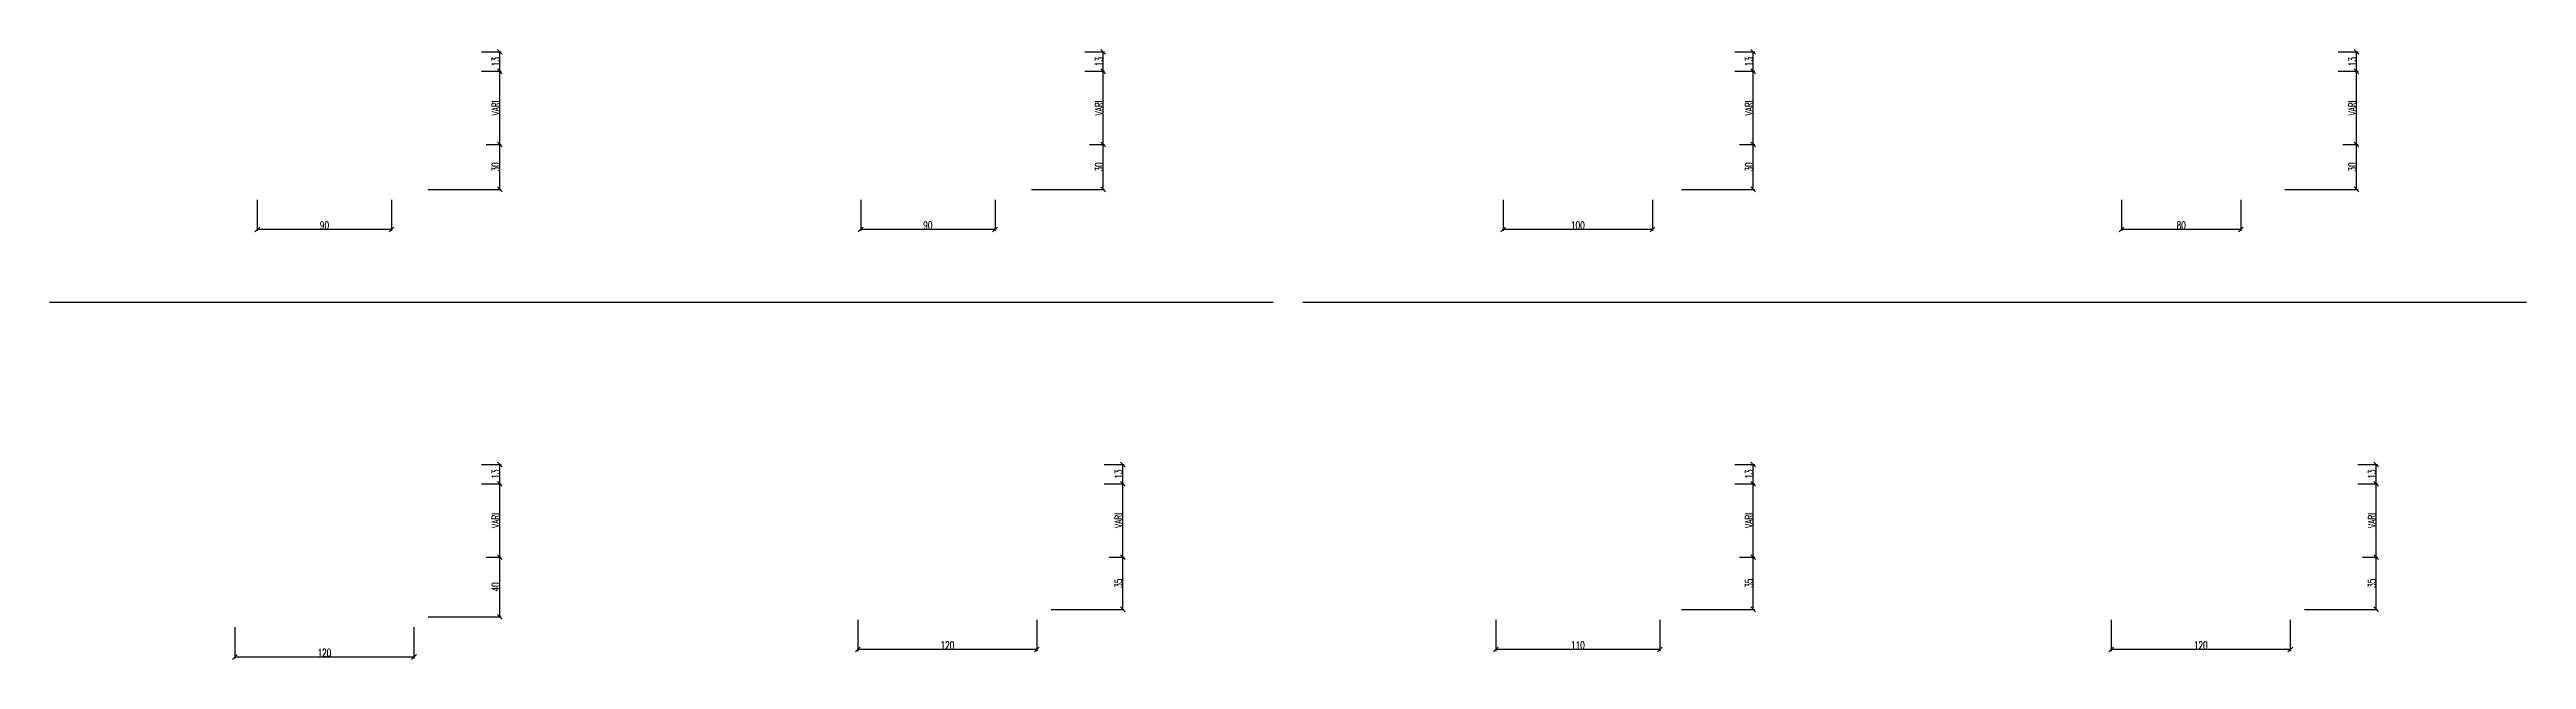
# Model space of a CAD drawing. Extents: x 307 to 786, y -197 to -94.
# Drawn here: x 577.14 to 618.64, y -107.04 to -96.82 of the extents above; entities that cross this region are included whole.
import ezdxf

# ---------------------------------------------------------------- set-up
doc = ezdxf.new("R2010")
doc.units = 0
doc.header["$LTSCALE"] = 0.5
doc.header["$MEASUREMENT"] = 0
doc.layers.get('DEFPOINTS').update_dxf_attribs({"linetype": 'CONTINUOUS'})
doc.layers.add('COTATION', color=7, linetype='CONTINUOUS')
doc.styles.add('ROMANS8', font='romans.shx', dxfattribs={"width": 0.7})
doc.dimstyles.new('I84 1-20 cm', dxfattribs={"dimscale": 0.4, "dimtxt": 0.32, "dimasz": 0.2, "dimexe": 0.06, "dimexo": 0.06, "dimgap": 0.02, "dimtad": 1, "dimdec": 1, "dimlfac": 40, "dimzin": 9, "dimdsep": 46, "dimtxsty": 'ROMANS8', "dimblk": 'OBLIQUE', "dimcen": 0.09, "dimclrd": 256, "dimclre": 256, "dimclrt": 1, "dimadec": 0, "dimazin": 0, "dimtfac": 1, "dimtdec": 1, "dimtofl": 0, "dimtmove": 2, "dimatfit": 3, "dimfxl": 3, "dimfxlon": 1, "dimtolj": 1, "dimtzin": 0, "dimarcsym": 0})

# ---------------------------------------------------------------- blocks, each defined once
blk = doc.blocks.new('_Oblique')
at = {"layer": 'COTATION', "color": 0, "lineweight": -2}
blk.add_line((-0.5, -0.5), (0.5, 0.5), dxfattribs=at)
blk = doc.blocks.new('*D536')
at = {"layer": 'COTATION', "lineweight": -2, "transparency": 16777216}
for p, q in [((584.456, -98.414), (584.711, -98.414)), ((584.687, -99.164), (584.687, -98.414)), ((583.487, -99.164), (584.711, -99.164))]:
    blk.add_line(p, q, dxfattribs=at)
at = {"layer": 'DEFPOINTS', "color": 0, "transparency": 16777216}
for p in [(584.432, -98.414), (584.687, -98.414), (582.247, -99.164)]:
    blk.add_point(p, dxfattribs=at)
at = {"layer": 'COTATION', "lineweight": -2, "transparency": 16777216, "xscale": 0.08000000000000002, "yscale": 0.08000000000000002, "zscale": 0.08000000000000002}
for p, rotation in [((584.687, -98.414), 90), ((584.687, -99.164), 270)]:
    blk.add_blockref('_Oblique', p, dxfattribs=dict(at, rotation=rotation))
at = {"layer": 'COTATION', "color": 1, "transparency": 16777216, "insert": (584.615, -98.789), "char_height": 0.128, "attachment_point": 5, "rotation": 90, "style": 'ROMANS8'}
blk.add_mtext('\\A1;30', dxfattribs=at)
blk = doc.blocks.new('*D537')
at = {"layer": 'COTATION', "lineweight": -2, "transparency": 16777216}
for p, q in [((580.623, -99.338), (580.623, -99.861)), ((582.873, -99.338), (582.873, -99.861)), ((582.873, -99.837), (580.623, -99.837))]:
    blk.add_line(p, q, dxfattribs=at)
at = {"layer": 'DEFPOINTS', "color": 0, "transparency": 16777216}
for p in [(580.623, -99.314), (582.873, -99.314), (580.623, -99.837)]:
    blk.add_point(p, dxfattribs=at)
at = {"layer": 'COTATION', "lineweight": -2, "transparency": 16777216, "xscale": 0.08000000000000002, "yscale": 0.08000000000000002, "zscale": 0.08000000000000002, "rotation": 180}
blk.add_blockref('_Oblique', (580.623, -99.837), dxfattribs=at)
at = {"layer": 'COTATION', "lineweight": -2, "transparency": 16777216, "xscale": 0.08000000000000002, "yscale": 0.08000000000000002, "zscale": 0.08000000000000002}
blk.add_blockref('_Oblique', (582.873, -99.837), dxfattribs=at)
at = {"layer": 'COTATION', "color": 1, "transparency": 16777216, "insert": (581.748, -99.765), "char_height": 0.128, "attachment_point": 5, "style": 'ROMANS8'}
blk.add_mtext('\\A1;90', dxfattribs=at)
blk = doc.blocks.new('*D538')
at = {"layer": 'COTATION', "lineweight": -2, "transparency": 16777216}
for p, q in [((584.378, -97.187), (584.711, -97.187)), ((584.687, -98.414), (584.687, -97.187)), ((584.456, -98.414), (584.711, -98.414))]:
    blk.add_line(p, q, dxfattribs=at)
at = {"layer": 'DEFPOINTS', "color": 0, "transparency": 16777216}
for p in [(584.354, -97.187), (584.687, -97.187), (584.432, -98.414)]:
    blk.add_point(p, dxfattribs=at)
at = {"layer": 'COTATION', "lineweight": -2, "transparency": 16777216, "xscale": 0.08000000000000002, "yscale": 0.08000000000000002, "zscale": 0.08000000000000002}
for p, rotation in [((584.687, -97.187), 90), ((584.687, -98.414), 270)]:
    blk.add_blockref('_Oblique', p, dxfattribs=dict(at, rotation=rotation))
at = {"layer": 'COTATION', "color": 1, "transparency": 16777216, "insert": (584.615, -97.801), "char_height": 0.128, "attachment_point": 5, "rotation": 90, "style": 'ROMANS8'}
blk.add_mtext('\\A1;VARI', dxfattribs=at)
blk = doc.blocks.new('*D539')
at = {"layer": 'COTATION', "lineweight": -2, "transparency": 16777216}
for p, q in [((584.378, -96.862), (584.711, -96.862)), ((584.687, -97.187), (584.687, -96.862)), ((584.378, -97.187), (584.711, -97.187))]:
    blk.add_line(p, q, dxfattribs=at)
at = {"layer": 'DEFPOINTS', "color": 0, "transparency": 16777216}
for p in [(584.354, -96.862), (584.687, -96.862), (584.354, -97.187)]:
    blk.add_point(p, dxfattribs=at)
at = {"layer": 'COTATION', "lineweight": -2, "transparency": 16777216, "xscale": 0.08000000000000002, "yscale": 0.08000000000000002, "zscale": 0.08000000000000002}
for p, rotation in [((584.687, -96.862), 90), ((584.687, -97.187), 270)]:
    blk.add_blockref('_Oblique', p, dxfattribs=dict(at, rotation=rotation))
at = {"layer": 'COTATION', "color": 1, "transparency": 16777216, "insert": (584.615, -97.025), "char_height": 0.128, "attachment_point": 5, "rotation": 90, "style": 'ROMANS8'}
blk.add_mtext('\\A1;13', dxfattribs=at)
blk = doc.blocks.new('*D540')
at = {"layer": 'COTATION', "lineweight": -2, "transparency": 16777216}
for p, q in [((594.565, -98.414), (594.82, -98.414)), ((594.796, -99.164), (594.796, -98.414)), ((593.596, -99.164), (594.82, -99.164))]:
    blk.add_line(p, q, dxfattribs=at)
at = {"layer": 'DEFPOINTS', "color": 0, "transparency": 16777216}
for p in [(594.541, -98.414), (594.796, -98.414), (592.357, -99.164)]:
    blk.add_point(p, dxfattribs=at)
at = {"layer": 'COTATION', "lineweight": -2, "transparency": 16777216, "xscale": 0.08000000000000002, "yscale": 0.08000000000000002, "zscale": 0.08000000000000002}
for p, rotation in [((594.796, -98.414), 90), ((594.796, -99.164), 270)]:
    blk.add_blockref('_Oblique', p, dxfattribs=dict(at, rotation=rotation))
at = {"layer": 'COTATION', "color": 1, "transparency": 16777216, "insert": (594.724, -98.789), "char_height": 0.128, "attachment_point": 5, "rotation": 90, "style": 'ROMANS8'}
blk.add_mtext('\\A1;30', dxfattribs=at)
blk = doc.blocks.new('*D541')
at = {"layer": 'COTATION', "lineweight": -2, "transparency": 16777216}
for p, q in [((590.733, -99.338), (590.733, -99.861)), ((592.983, -99.338), (592.983, -99.861)), ((592.983, -99.837), (590.733, -99.837))]:
    blk.add_line(p, q, dxfattribs=at)
at = {"layer": 'DEFPOINTS', "color": 0, "transparency": 16777216}
for p in [(590.733, -99.314), (592.983, -99.314), (590.733, -99.837)]:
    blk.add_point(p, dxfattribs=at)
at = {"layer": 'COTATION', "lineweight": -2, "transparency": 16777216, "xscale": 0.08000000000000002, "yscale": 0.08000000000000002, "zscale": 0.08000000000000002, "rotation": 180}
blk.add_blockref('_Oblique', (590.733, -99.837), dxfattribs=at)
at = {"layer": 'COTATION', "lineweight": -2, "transparency": 16777216, "xscale": 0.08000000000000002, "yscale": 0.08000000000000002, "zscale": 0.08000000000000002}
blk.add_blockref('_Oblique', (592.983, -99.837), dxfattribs=at)
at = {"layer": 'COTATION', "color": 1, "transparency": 16777216, "insert": (591.858, -99.765), "char_height": 0.128, "attachment_point": 5, "style": 'ROMANS8'}
blk.add_mtext('\\A1;90', dxfattribs=at)
blk = doc.blocks.new('*D542')
at = {"layer": 'COTATION', "lineweight": -2, "transparency": 16777216}
for p, q in [((594.487, -97.187), (594.82, -97.187)), ((594.796, -98.414), (594.796, -97.187)), ((594.565, -98.414), (594.82, -98.414))]:
    blk.add_line(p, q, dxfattribs=at)
at = {"layer": 'DEFPOINTS', "color": 0, "transparency": 16777216}
for p in [(594.463, -97.187), (594.796, -97.187), (594.541, -98.414)]:
    blk.add_point(p, dxfattribs=at)
at = {"layer": 'COTATION', "lineweight": -2, "transparency": 16777216, "xscale": 0.08000000000000002, "yscale": 0.08000000000000002, "zscale": 0.08000000000000002}
for p, rotation in [((594.796, -97.187), 90), ((594.796, -98.414), 270)]:
    blk.add_blockref('_Oblique', p, dxfattribs=dict(at, rotation=rotation))
at = {"layer": 'COTATION', "color": 1, "transparency": 16777216, "insert": (594.724, -97.801), "char_height": 0.128, "attachment_point": 5, "rotation": 90, "style": 'ROMANS8'}
blk.add_mtext('\\A1;VARI', dxfattribs=at)
blk = doc.blocks.new('*D543')
at = {"layer": 'COTATION', "lineweight": -2, "transparency": 16777216}
for p, q in [((594.487, -96.862), (594.82, -96.862)), ((594.796, -97.187), (594.796, -96.862)), ((594.487, -97.187), (594.82, -97.187))]:
    blk.add_line(p, q, dxfattribs=at)
at = {"layer": 'DEFPOINTS', "color": 0, "transparency": 16777216}
for p in [(594.463, -96.862), (594.796, -96.862), (594.463, -97.187)]:
    blk.add_point(p, dxfattribs=at)
at = {"layer": 'COTATION', "lineweight": -2, "transparency": 16777216, "xscale": 0.08000000000000002, "yscale": 0.08000000000000002, "zscale": 0.08000000000000002}
for p, rotation in [((594.796, -96.862), 90), ((594.796, -97.187), 270)]:
    blk.add_blockref('_Oblique', p, dxfattribs=dict(at, rotation=rotation))
at = {"layer": 'COTATION', "color": 1, "transparency": 16777216, "insert": (594.724, -97.025), "char_height": 0.128, "attachment_point": 5, "rotation": 90, "style": 'ROMANS8'}
blk.add_mtext('\\A1;13', dxfattribs=at)
blk = doc.blocks.new('*D544')
at = {"layer": 'COTATION', "lineweight": -2, "transparency": 16777216}
for p, q in [((584.456, -105.323), (584.711, -105.323)), ((584.687, -106.323), (584.687, -105.323)), ((583.487, -106.323), (584.711, -106.323))]:
    blk.add_line(p, q, dxfattribs=at)
at = {"layer": 'DEFPOINTS', "color": 0, "transparency": 16777216}
for p in [(584.432, -105.323), (584.687, -105.323), (582.247, -106.323)]:
    blk.add_point(p, dxfattribs=at)
at = {"layer": 'COTATION', "lineweight": -2, "transparency": 16777216, "xscale": 0.08000000000000002, "yscale": 0.08000000000000002, "zscale": 0.08000000000000002}
for p, rotation in [((584.687, -105.323), 90), ((584.687, -106.323), 270)]:
    blk.add_blockref('_Oblique', p, dxfattribs=dict(at, rotation=rotation))
at = {"layer": 'COTATION', "color": 1, "transparency": 16777216, "insert": (584.615, -105.823), "char_height": 0.128, "attachment_point": 5, "rotation": 90, "style": 'ROMANS8'}
blk.add_mtext('\\A1;40', dxfattribs=at)
blk = doc.blocks.new('*D545')
at = {"layer": 'COTATION', "lineweight": -2, "transparency": 16777216}
for p, q in [((580.248, -106.497), (580.248, -107.02)), ((583.248, -106.497), (583.248, -107.02)), ((583.248, -106.996), (580.248, -106.996))]:
    blk.add_line(p, q, dxfattribs=at)
at = {"layer": 'DEFPOINTS', "color": 0, "transparency": 16777216}
for p in [(580.248, -106.473), (583.248, -106.473), (580.248, -106.996)]:
    blk.add_point(p, dxfattribs=at)
at = {"layer": 'COTATION', "lineweight": -2, "transparency": 16777216, "xscale": 0.08000000000000002, "yscale": 0.08000000000000002, "zscale": 0.08000000000000002, "rotation": 180}
blk.add_blockref('_Oblique', (580.248, -106.996), dxfattribs=at)
at = {"layer": 'COTATION', "lineweight": -2, "transparency": 16777216, "xscale": 0.08000000000000002, "yscale": 0.08000000000000002, "zscale": 0.08000000000000002}
blk.add_blockref('_Oblique', (583.248, -106.996), dxfattribs=at)
at = {"layer": 'COTATION', "color": 1, "transparency": 16777216, "insert": (581.748, -106.924), "char_height": 0.128, "attachment_point": 5, "style": 'ROMANS8'}
blk.add_mtext('\\A1;120', dxfattribs=at)
blk = doc.blocks.new('*D546')
at = {"layer": 'COTATION', "lineweight": -2, "transparency": 16777216}
for p, q in [((584.378, -104.097), (584.711, -104.097)), ((584.687, -105.323), (584.687, -104.097)), ((584.456, -105.323), (584.711, -105.323))]:
    blk.add_line(p, q, dxfattribs=at)
at = {"layer": 'DEFPOINTS', "color": 0, "transparency": 16777216}
for p in [(584.354, -104.097), (584.687, -104.097), (584.432, -105.323)]:
    blk.add_point(p, dxfattribs=at)
at = {"layer": 'COTATION', "lineweight": -2, "transparency": 16777216, "xscale": 0.08000000000000002, "yscale": 0.08000000000000002, "zscale": 0.08000000000000002}
for p, rotation in [((584.687, -104.097), 90), ((584.687, -105.323), 270)]:
    blk.add_blockref('_Oblique', p, dxfattribs=dict(at, rotation=rotation))
at = {"layer": 'COTATION', "color": 1, "transparency": 16777216, "insert": (584.615, -104.71), "char_height": 0.128, "attachment_point": 5, "rotation": 90, "style": 'ROMANS8'}
blk.add_mtext('\\A1;VARI', dxfattribs=at)
blk = doc.blocks.new('*D547')
at = {"layer": 'COTATION', "lineweight": -2, "transparency": 16777216}
for p, q in [((584.378, -103.772), (584.711, -103.772)), ((584.378, -104.097), (584.711, -104.097)), ((584.687, -104.097), (584.687, -103.772))]:
    blk.add_line(p, q, dxfattribs=at)
at = {"layer": 'DEFPOINTS', "color": 0, "transparency": 16777216}
for p in [(584.354, -103.772), (584.354, -104.097), (584.687, -103.772)]:
    blk.add_point(p, dxfattribs=at)
at = {"layer": 'COTATION', "lineweight": -2, "transparency": 16777216, "xscale": 0.08000000000000002, "yscale": 0.08000000000000002, "zscale": 0.08000000000000002}
for p, rotation in [((584.687, -103.772), 90), ((584.687, -104.097), 270)]:
    blk.add_blockref('_Oblique', p, dxfattribs=dict(at, rotation=rotation))
at = {"layer": 'COTATION', "color": 1, "transparency": 16777216, "insert": (584.615, -103.934), "char_height": 0.128, "attachment_point": 5, "rotation": 90, "style": 'ROMANS8'}
blk.add_mtext('\\A1;13', dxfattribs=at)
blk = doc.blocks.new('*D548')
at = {"layer": 'COTATION', "lineweight": -2, "transparency": 16777216}
for p, q in [((594.893, -105.323), (595.148, -105.323)), ((595.124, -106.198), (595.124, -105.323)), ((593.924, -106.198), (595.148, -106.198))]:
    blk.add_line(p, q, dxfattribs=at)
at = {"layer": 'DEFPOINTS', "color": 0, "transparency": 16777216}
for p in [(594.869, -105.323), (595.124, -105.323), (592.684, -106.198)]:
    blk.add_point(p, dxfattribs=at)
at = {"layer": 'COTATION', "lineweight": -2, "transparency": 16777216, "xscale": 0.08000000000000002, "yscale": 0.08000000000000002, "zscale": 0.08000000000000002}
for p, rotation in [((595.124, -105.323), 90), ((595.124, -106.198), 270)]:
    blk.add_blockref('_Oblique', p, dxfattribs=dict(at, rotation=rotation))
at = {"layer": 'COTATION', "color": 1, "transparency": 16777216, "insert": (595.052, -105.761), "char_height": 0.128, "attachment_point": 5, "rotation": 90, "style": 'ROMANS8'}
blk.add_mtext('\\A1;35', dxfattribs=at)
blk = doc.blocks.new('*D549')
at = {"layer": 'COTATION', "lineweight": -2, "transparency": 16777216}
for p, q in [((590.685, -106.372), (590.685, -106.895)), ((593.685, -106.372), (593.685, -106.895)), ((593.685, -106.871), (590.685, -106.871))]:
    blk.add_line(p, q, dxfattribs=at)
at = {"layer": 'DEFPOINTS', "color": 0, "transparency": 16777216}
for p in [(590.685, -106.348), (593.685, -106.348), (590.685, -106.871)]:
    blk.add_point(p, dxfattribs=at)
at = {"layer": 'COTATION', "lineweight": -2, "transparency": 16777216, "xscale": 0.08000000000000002, "yscale": 0.08000000000000002, "zscale": 0.08000000000000002, "rotation": 180}
blk.add_blockref('_Oblique', (590.685, -106.871), dxfattribs=at)
at = {"layer": 'COTATION', "lineweight": -2, "transparency": 16777216, "xscale": 0.08000000000000002, "yscale": 0.08000000000000002, "zscale": 0.08000000000000002}
blk.add_blockref('_Oblique', (593.685, -106.871), dxfattribs=at)
at = {"layer": 'COTATION', "color": 1, "transparency": 16777216, "insert": (592.185, -106.799), "char_height": 0.128, "attachment_point": 5, "style": 'ROMANS8'}
blk.add_mtext('\\A1;120', dxfattribs=at)
blk = doc.blocks.new('*D550')
at = {"layer": 'COTATION', "lineweight": -2, "transparency": 16777216}
for p, q in [((594.814, -104.097), (595.148, -104.097)), ((595.124, -105.323), (595.124, -104.097)), ((594.893, -105.323), (595.148, -105.323))]:
    blk.add_line(p, q, dxfattribs=at)
at = {"layer": 'DEFPOINTS', "color": 0, "transparency": 16777216}
for p in [(594.79, -104.097), (595.124, -104.097), (594.869, -105.323)]:
    blk.add_point(p, dxfattribs=at)
at = {"layer": 'COTATION', "lineweight": -2, "transparency": 16777216, "xscale": 0.08000000000000002, "yscale": 0.08000000000000002, "zscale": 0.08000000000000002}
for p, rotation in [((595.124, -104.097), 90), ((595.124, -105.323), 270)]:
    blk.add_blockref('_Oblique', p, dxfattribs=dict(at, rotation=rotation))
at = {"layer": 'COTATION', "color": 1, "transparency": 16777216, "insert": (595.052, -104.71), "char_height": 0.128, "attachment_point": 5, "rotation": 90, "style": 'ROMANS8'}
blk.add_mtext('\\A1;VARI', dxfattribs=at)
blk = doc.blocks.new('*D551')
at = {"layer": 'COTATION', "lineweight": -2, "transparency": 16777216}
for p, q in [((594.814, -103.772), (595.148, -103.772)), ((594.814, -104.097), (595.148, -104.097)), ((595.124, -104.097), (595.124, -103.772))]:
    blk.add_line(p, q, dxfattribs=at)
at = {"layer": 'DEFPOINTS', "color": 0, "transparency": 16777216}
for p in [(594.79, -103.772), (594.79, -104.097), (595.124, -103.772)]:
    blk.add_point(p, dxfattribs=at)
at = {"layer": 'COTATION', "lineweight": -2, "transparency": 16777216, "xscale": 0.08000000000000002, "yscale": 0.08000000000000002, "zscale": 0.08000000000000002}
for p, rotation in [((595.124, -103.772), 90), ((595.124, -104.097), 270)]:
    blk.add_blockref('_Oblique', p, dxfattribs=dict(at, rotation=rotation))
at = {"layer": 'COTATION', "color": 1, "transparency": 16777216, "insert": (595.052, -103.934), "char_height": 0.128, "attachment_point": 5, "rotation": 90, "style": 'ROMANS8'}
blk.add_mtext('\\A1;13', dxfattribs=at)
blk = doc.blocks.new('*D564')
at = {"layer": 'COTATION', "lineweight": -2, "transparency": 16777216}
for p, q in [((605.456, -98.414), (605.711, -98.414)), ((605.687, -99.164), (605.687, -98.414)), ((604.487, -99.164), (605.711, -99.164))]:
    blk.add_line(p, q, dxfattribs=at)
at = {"layer": 'DEFPOINTS', "color": 0, "transparency": 16777216}
for p in [(605.432, -98.414), (605.687, -98.414), (603.247, -99.164)]:
    blk.add_point(p, dxfattribs=at)
at = {"layer": 'COTATION', "lineweight": -2, "transparency": 16777216, "xscale": 0.08000000000000002, "yscale": 0.08000000000000002, "zscale": 0.08000000000000002}
for p, rotation in [((605.687, -98.414), 90), ((605.687, -99.164), 270)]:
    blk.add_blockref('_Oblique', p, dxfattribs=dict(at, rotation=rotation))
at = {"layer": 'COTATION', "color": 1, "transparency": 16777216, "insert": (605.615, -98.789), "char_height": 0.128, "attachment_point": 5, "rotation": 90, "style": 'ROMANS8'}
blk.add_mtext('\\A1;30', dxfattribs=at)
blk = doc.blocks.new('*D565')
at = {"layer": 'COTATION', "lineweight": -2, "transparency": 16777216}
for p, q in [((601.498, -99.338), (601.498, -99.861)), ((603.998, -99.338), (603.998, -99.861)), ((603.998, -99.837), (601.498, -99.837))]:
    blk.add_line(p, q, dxfattribs=at)
at = {"layer": 'DEFPOINTS', "color": 0, "transparency": 16777216}
for p in [(601.498, -99.314), (603.998, -99.314), (601.498, -99.837)]:
    blk.add_point(p, dxfattribs=at)
at = {"layer": 'COTATION', "lineweight": -2, "transparency": 16777216, "xscale": 0.08000000000000002, "yscale": 0.08000000000000002, "zscale": 0.08000000000000002, "rotation": 180}
blk.add_blockref('_Oblique', (601.498, -99.837), dxfattribs=at)
at = {"layer": 'COTATION', "lineweight": -2, "transparency": 16777216, "xscale": 0.08000000000000002, "yscale": 0.08000000000000002, "zscale": 0.08000000000000002}
blk.add_blockref('_Oblique', (603.998, -99.837), dxfattribs=at)
at = {"layer": 'COTATION', "color": 1, "transparency": 16777216, "insert": (602.748, -99.765), "char_height": 0.128, "attachment_point": 5, "style": 'ROMANS8'}
blk.add_mtext('\\A1;100', dxfattribs=at)
blk = doc.blocks.new('*D566')
at = {"layer": 'COTATION', "lineweight": -2, "transparency": 16777216}
for p, q in [((605.378, -97.187), (605.711, -97.187)), ((605.687, -98.414), (605.687, -97.187)), ((605.456, -98.414), (605.711, -98.414))]:
    blk.add_line(p, q, dxfattribs=at)
at = {"layer": 'DEFPOINTS', "color": 0, "transparency": 16777216}
for p in [(605.354, -97.187), (605.687, -97.187), (605.432, -98.414)]:
    blk.add_point(p, dxfattribs=at)
at = {"layer": 'COTATION', "lineweight": -2, "transparency": 16777216, "xscale": 0.08000000000000002, "yscale": 0.08000000000000002, "zscale": 0.08000000000000002}
for p, rotation in [((605.687, -97.187), 90), ((605.687, -98.414), 270)]:
    blk.add_blockref('_Oblique', p, dxfattribs=dict(at, rotation=rotation))
at = {"layer": 'COTATION', "color": 1, "transparency": 16777216, "insert": (605.615, -97.801), "char_height": 0.128, "attachment_point": 5, "rotation": 90, "style": 'ROMANS8'}
blk.add_mtext('\\A1;VARI', dxfattribs=at)
blk = doc.blocks.new('*D567')
at = {"layer": 'COTATION', "lineweight": -2, "transparency": 16777216}
for p, q in [((605.378, -96.862), (605.711, -96.862)), ((605.687, -97.187), (605.687, -96.862)), ((605.378, -97.187), (605.711, -97.187))]:
    blk.add_line(p, q, dxfattribs=at)
at = {"layer": 'DEFPOINTS', "color": 0, "transparency": 16777216}
for p in [(605.354, -96.862), (605.687, -96.862), (605.354, -97.187)]:
    blk.add_point(p, dxfattribs=at)
at = {"layer": 'COTATION', "lineweight": -2, "transparency": 16777216, "xscale": 0.08000000000000002, "yscale": 0.08000000000000002, "zscale": 0.08000000000000002}
for p, rotation in [((605.687, -96.862), 90), ((605.687, -97.187), 270)]:
    blk.add_blockref('_Oblique', p, dxfattribs=dict(at, rotation=rotation))
at = {"layer": 'COTATION', "color": 1, "transparency": 16777216, "insert": (605.615, -97.025), "char_height": 0.128, "attachment_point": 5, "rotation": 90, "style": 'ROMANS8'}
blk.add_mtext('\\A1;13', dxfattribs=at)
blk = doc.blocks.new('*D556')
at = {"layer": 'COTATION', "lineweight": -2, "transparency": 16777216}
for p, q in [((615.565, -98.414), (615.82, -98.414)), ((615.796, -99.164), (615.796, -98.414)), ((614.596, -99.164), (615.82, -99.164))]:
    blk.add_line(p, q, dxfattribs=at)
at = {"layer": 'DEFPOINTS', "color": 0, "transparency": 16777216}
for p in [(615.541, -98.414), (615.796, -98.414), (613.357, -99.164)]:
    blk.add_point(p, dxfattribs=at)
at = {"layer": 'COTATION', "lineweight": -2, "transparency": 16777216, "xscale": 0.08000000000000002, "yscale": 0.08000000000000002, "zscale": 0.08000000000000002}
for p, rotation in [((615.796, -98.414), 90), ((615.796, -99.164), 270)]:
    blk.add_blockref('_Oblique', p, dxfattribs=dict(at, rotation=rotation))
at = {"layer": 'COTATION', "color": 1, "transparency": 16777216, "insert": (615.724, -98.789), "char_height": 0.128, "attachment_point": 5, "rotation": 90, "style": 'ROMANS8'}
blk.add_mtext('\\A1;30', dxfattribs=at)
blk = doc.blocks.new('*D557')
at = {"layer": 'COTATION', "lineweight": -2, "transparency": 16777216}
for p, q in [((611.858, -99.338), (611.858, -99.861)), ((613.858, -99.338), (613.858, -99.861)), ((613.858, -99.837), (611.858, -99.837))]:
    blk.add_line(p, q, dxfattribs=at)
at = {"layer": 'DEFPOINTS', "color": 0, "transparency": 16777216}
for p in [(611.858, -99.314), (613.858, -99.314), (611.858, -99.837)]:
    blk.add_point(p, dxfattribs=at)
at = {"layer": 'COTATION', "lineweight": -2, "transparency": 16777216, "xscale": 0.08000000000000002, "yscale": 0.08000000000000002, "zscale": 0.08000000000000002, "rotation": 180}
blk.add_blockref('_Oblique', (611.858, -99.837), dxfattribs=at)
at = {"layer": 'COTATION', "lineweight": -2, "transparency": 16777216, "xscale": 0.08000000000000002, "yscale": 0.08000000000000002, "zscale": 0.08000000000000002}
blk.add_blockref('_Oblique', (613.858, -99.837), dxfattribs=at)
at = {"layer": 'COTATION', "color": 1, "transparency": 16777216, "insert": (612.858, -99.765), "char_height": 0.128, "attachment_point": 5, "style": 'ROMANS8'}
blk.add_mtext('\\A1;80', dxfattribs=at)
blk = doc.blocks.new('*D558')
at = {"layer": 'COTATION', "lineweight": -2, "transparency": 16777216}
for p, q in [((615.487, -97.187), (615.82, -97.187)), ((615.796, -98.414), (615.796, -97.187)), ((615.565, -98.414), (615.82, -98.414))]:
    blk.add_line(p, q, dxfattribs=at)
at = {"layer": 'DEFPOINTS', "color": 0, "transparency": 16777216}
for p in [(615.463, -97.187), (615.796, -97.187), (615.541, -98.414)]:
    blk.add_point(p, dxfattribs=at)
at = {"layer": 'COTATION', "lineweight": -2, "transparency": 16777216, "xscale": 0.08000000000000002, "yscale": 0.08000000000000002, "zscale": 0.08000000000000002}
for p, rotation in [((615.796, -97.187), 90), ((615.796, -98.414), 270)]:
    blk.add_blockref('_Oblique', p, dxfattribs=dict(at, rotation=rotation))
at = {"layer": 'COTATION', "color": 1, "transparency": 16777216, "insert": (615.724, -97.801), "char_height": 0.128, "attachment_point": 5, "rotation": 90, "style": 'ROMANS8'}
blk.add_mtext('\\A1;VARI', dxfattribs=at)
blk = doc.blocks.new('*D559')
at = {"layer": 'COTATION', "lineweight": -2, "transparency": 16777216}
for p, q in [((615.487, -96.862), (615.82, -96.862)), ((615.796, -97.187), (615.796, -96.862)), ((615.487, -97.187), (615.82, -97.187))]:
    blk.add_line(p, q, dxfattribs=at)
at = {"layer": 'DEFPOINTS', "color": 0, "transparency": 16777216}
for p in [(615.463, -96.862), (615.796, -96.862), (615.463, -97.187)]:
    blk.add_point(p, dxfattribs=at)
at = {"layer": 'COTATION', "lineweight": -2, "transparency": 16777216, "xscale": 0.08000000000000002, "yscale": 0.08000000000000002, "zscale": 0.08000000000000002}
for p, rotation in [((615.796, -96.862), 90), ((615.796, -97.187), 270)]:
    blk.add_blockref('_Oblique', p, dxfattribs=dict(at, rotation=rotation))
at = {"layer": 'COTATION', "color": 1, "transparency": 16777216, "insert": (615.724, -97.025), "char_height": 0.128, "attachment_point": 5, "rotation": 90, "style": 'ROMANS8'}
blk.add_mtext('\\A1;13', dxfattribs=at)
blk = doc.blocks.new('*D560')
at = {"layer": 'COTATION', "lineweight": -2, "transparency": 16777216}
for p, q in [((605.456, -105.323), (605.711, -105.323)), ((605.687, -106.198), (605.687, -105.323)), ((604.487, -106.198), (605.711, -106.198))]:
    blk.add_line(p, q, dxfattribs=at)
at = {"layer": 'DEFPOINTS', "color": 0, "transparency": 16777216}
for p in [(605.432, -105.323), (605.687, -105.323), (603.247, -106.198)]:
    blk.add_point(p, dxfattribs=at)
at = {"layer": 'COTATION', "lineweight": -2, "transparency": 16777216, "xscale": 0.08000000000000002, "yscale": 0.08000000000000002, "zscale": 0.08000000000000002}
for p, rotation in [((605.687, -105.323), 90), ((605.687, -106.198), 270)]:
    blk.add_blockref('_Oblique', p, dxfattribs=dict(at, rotation=rotation))
at = {"layer": 'COTATION', "color": 1, "transparency": 16777216, "insert": (605.615, -105.761), "char_height": 0.128, "attachment_point": 5, "rotation": 90, "style": 'ROMANS8'}
blk.add_mtext('\\A1;35', dxfattribs=at)
blk = doc.blocks.new('*D561')
at = {"layer": 'COTATION', "lineweight": -2, "transparency": 16777216}
for p, q in [((601.373, -106.372), (601.373, -106.895)), ((604.123, -106.372), (604.123, -106.895)), ((604.123, -106.871), (601.373, -106.871))]:
    blk.add_line(p, q, dxfattribs=at)
at = {"layer": 'DEFPOINTS', "color": 0, "transparency": 16777216}
for p in [(601.373, -106.348), (604.123, -106.348), (601.373, -106.871)]:
    blk.add_point(p, dxfattribs=at)
at = {"layer": 'COTATION', "lineweight": -2, "transparency": 16777216, "xscale": 0.08000000000000002, "yscale": 0.08000000000000002, "zscale": 0.08000000000000002, "rotation": 180}
blk.add_blockref('_Oblique', (601.373, -106.871), dxfattribs=at)
at = {"layer": 'COTATION', "lineweight": -2, "transparency": 16777216, "xscale": 0.08000000000000002, "yscale": 0.08000000000000002, "zscale": 0.08000000000000002}
blk.add_blockref('_Oblique', (604.123, -106.871), dxfattribs=at)
at = {"layer": 'COTATION', "color": 1, "transparency": 16777216, "insert": (602.748, -106.799), "char_height": 0.128, "attachment_point": 5, "style": 'ROMANS8'}
blk.add_mtext('\\A1;110', dxfattribs=at)
blk = doc.blocks.new('*D562')
at = {"layer": 'COTATION', "lineweight": -2, "transparency": 16777216}
for p, q in [((605.378, -104.097), (605.711, -104.097)), ((605.687, -105.323), (605.687, -104.097)), ((605.456, -105.323), (605.711, -105.323))]:
    blk.add_line(p, q, dxfattribs=at)
at = {"layer": 'DEFPOINTS', "color": 0, "transparency": 16777216}
for p in [(605.354, -104.097), (605.687, -104.097), (605.432, -105.323)]:
    blk.add_point(p, dxfattribs=at)
at = {"layer": 'COTATION', "lineweight": -2, "transparency": 16777216, "xscale": 0.08000000000000002, "yscale": 0.08000000000000002, "zscale": 0.08000000000000002}
for p, rotation in [((605.687, -104.097), 90), ((605.687, -105.323), 270)]:
    blk.add_blockref('_Oblique', p, dxfattribs=dict(at, rotation=rotation))
at = {"layer": 'COTATION', "color": 1, "transparency": 16777216, "insert": (605.615, -104.71), "char_height": 0.128, "attachment_point": 5, "rotation": 90, "style": 'ROMANS8'}
blk.add_mtext('\\A1;VARI', dxfattribs=at)
blk = doc.blocks.new('*D563')
at = {"layer": 'COTATION', "lineweight": -2, "transparency": 16777216}
for p, q in [((605.378, -103.772), (605.711, -103.772)), ((605.378, -104.097), (605.711, -104.097)), ((605.687, -104.097), (605.687, -103.772))]:
    blk.add_line(p, q, dxfattribs=at)
at = {"layer": 'DEFPOINTS', "color": 0, "transparency": 16777216}
for p in [(605.354, -103.772), (605.354, -104.097), (605.687, -103.772)]:
    blk.add_point(p, dxfattribs=at)
at = {"layer": 'COTATION', "lineweight": -2, "transparency": 16777216, "xscale": 0.08000000000000002, "yscale": 0.08000000000000002, "zscale": 0.08000000000000002}
for p, rotation in [((605.687, -103.772), 90), ((605.687, -104.097), 270)]:
    blk.add_blockref('_Oblique', p, dxfattribs=dict(at, rotation=rotation))
at = {"layer": 'COTATION', "color": 1, "transparency": 16777216, "insert": (605.615, -103.934), "char_height": 0.128, "attachment_point": 5, "rotation": 90, "style": 'ROMANS8'}
blk.add_mtext('\\A1;13', dxfattribs=at)
blk = doc.blocks.new('*D552')
at = {"layer": 'COTATION', "lineweight": -2, "transparency": 16777216}
for p, q in [((615.893, -105.323), (616.148, -105.323)), ((616.124, -106.198), (616.124, -105.323)), ((614.924, -106.198), (616.148, -106.198))]:
    blk.add_line(p, q, dxfattribs=at)
at = {"layer": 'DEFPOINTS', "color": 0, "transparency": 16777216}
for p in [(615.869, -105.323), (616.124, -105.323), (613.684, -106.198)]:
    blk.add_point(p, dxfattribs=at)
at = {"layer": 'COTATION', "lineweight": -2, "transparency": 16777216, "xscale": 0.08000000000000002, "yscale": 0.08000000000000002, "zscale": 0.08000000000000002}
for p, rotation in [((616.124, -105.323), 90), ((616.124, -106.198), 270)]:
    blk.add_blockref('_Oblique', p, dxfattribs=dict(at, rotation=rotation))
at = {"layer": 'COTATION', "color": 1, "transparency": 16777216, "insert": (616.052, -105.761), "char_height": 0.128, "attachment_point": 5, "rotation": 90, "style": 'ROMANS8'}
blk.add_mtext('\\A1;35', dxfattribs=at)
blk = doc.blocks.new('*D553')
at = {"layer": 'COTATION', "lineweight": -2, "transparency": 16777216}
for p, q in [((611.685, -106.372), (611.685, -106.895)), ((614.685, -106.372), (614.685, -106.895)), ((614.685, -106.871), (611.685, -106.871))]:
    blk.add_line(p, q, dxfattribs=at)
at = {"layer": 'DEFPOINTS', "color": 0, "transparency": 16777216}
for p in [(611.685, -106.348), (614.685, -106.348), (611.685, -106.871)]:
    blk.add_point(p, dxfattribs=at)
at = {"layer": 'COTATION', "lineweight": -2, "transparency": 16777216, "xscale": 0.08000000000000002, "yscale": 0.08000000000000002, "zscale": 0.08000000000000002, "rotation": 180}
blk.add_blockref('_Oblique', (611.685, -106.871), dxfattribs=at)
at = {"layer": 'COTATION', "lineweight": -2, "transparency": 16777216, "xscale": 0.08000000000000002, "yscale": 0.08000000000000002, "zscale": 0.08000000000000002}
blk.add_blockref('_Oblique', (614.685, -106.871), dxfattribs=at)
at = {"layer": 'COTATION', "color": 1, "transparency": 16777216, "insert": (613.185, -106.799), "char_height": 0.128, "attachment_point": 5, "style": 'ROMANS8'}
blk.add_mtext('\\A1;120', dxfattribs=at)
blk = doc.blocks.new('*D554')
at = {"layer": 'COTATION', "lineweight": -2, "transparency": 16777216}
for p, q in [((615.814, -104.097), (616.148, -104.097)), ((616.124, -105.323), (616.124, -104.097)), ((615.893, -105.323), (616.148, -105.323))]:
    blk.add_line(p, q, dxfattribs=at)
at = {"layer": 'DEFPOINTS', "color": 0, "transparency": 16777216}
for p in [(615.79, -104.097), (616.124, -104.097), (615.869, -105.323)]:
    blk.add_point(p, dxfattribs=at)
at = {"layer": 'COTATION', "lineweight": -2, "transparency": 16777216, "xscale": 0.08000000000000002, "yscale": 0.08000000000000002, "zscale": 0.08000000000000002}
for p, rotation in [((616.124, -104.097), 90), ((616.124, -105.323), 270)]:
    blk.add_blockref('_Oblique', p, dxfattribs=dict(at, rotation=rotation))
at = {"layer": 'COTATION', "color": 1, "transparency": 16777216, "insert": (616.052, -104.71), "char_height": 0.128, "attachment_point": 5, "rotation": 90, "style": 'ROMANS8'}
blk.add_mtext('\\A1;VARI', dxfattribs=at)
blk = doc.blocks.new('*D555')
at = {"layer": 'COTATION', "lineweight": -2, "transparency": 16777216}
for p, q in [((615.814, -103.772), (616.148, -103.772)), ((615.814, -104.097), (616.148, -104.097)), ((616.124, -104.097), (616.124, -103.772))]:
    blk.add_line(p, q, dxfattribs=at)
at = {"layer": 'DEFPOINTS', "color": 0, "transparency": 16777216}
for p in [(615.79, -103.772), (615.79, -104.097), (616.124, -103.772)]:
    blk.add_point(p, dxfattribs=at)
at = {"layer": 'COTATION', "lineweight": -2, "transparency": 16777216, "xscale": 0.08000000000000002, "yscale": 0.08000000000000002, "zscale": 0.08000000000000002}
for p, rotation in [((616.124, -103.772), 90), ((616.124, -104.097), 270)]:
    blk.add_blockref('_Oblique', p, dxfattribs=dict(at, rotation=rotation))
at = {"layer": 'COTATION', "color": 1, "transparency": 16777216, "insert": (616.052, -103.934), "char_height": 0.128, "attachment_point": 5, "rotation": 90, "style": 'ROMANS8'}
blk.add_mtext('\\A1;13', dxfattribs=at)

msp = doc.modelspace()

# ---------------------------------------------------------------- linework, layer by layer
at = {"layer": 'COTATION'}
for p, q in [((577.142, -101.0514), (597.642, -101.0514)), ((577.142, -101.0514), (587.392, -101.0514)), ((598.142, -101.0514), (618.642, -101.0514)), ((598.142, -101.0514), (608.392, -101.0514))]:
    msp.add_line(p, q, dxfattribs=at)

# ---------------------------------------------------------------- dimensions: what is measured, and where the dimension line sits
for base, p1, p2, picture, middle in [((584.687, -96.8625), (584.3537, -97.1875), (584.3537, -96.8625), '*D539', (584.615, -97.025)), ((594.7962, -96.8625), (594.4629, -97.1875), (594.4629, -96.8625), '*D543', (594.7242, -97.025)), ((605.687, -96.8625), (605.3537, -97.1875), (605.3537, -96.8625), '*D567', (605.615, -97.025)), ((615.7962, -96.8625), (615.4629, -97.1875), (615.4629, -96.8625), '*D559', (615.7242, -97.025)), ((584.687, -98.4141), (582.2475, -99.1641), (584.432, -98.4141), '*D536', (584.615, -98.7891)), ((594.7962, -98.4141), (592.3567, -99.1641), (594.5412, -98.4141), '*D540', (594.7242, -98.7891)), ((605.687, -98.4141), (603.2475, -99.1641), (605.432, -98.4141), '*D564', (605.615, -98.7891)), ((615.7962, -98.4141), (613.3567, -99.1641), (615.5412, -98.4141), '*D556', (615.7242, -98.7891)), ((584.687, -103.7717), (584.3537, -104.0967), (584.3537, -103.7717), '*D547', (584.615, -103.9342)), ((595.1236, -103.7717), (594.7903, -104.0967), (594.7903, -103.7717), '*D551', (595.0516, -103.9342)), ((605.687, -103.7717), (605.3537, -104.0967), (605.3537, -103.7717), '*D563', (605.615, -103.9342)), ((616.1236, -103.7717), (615.7903, -104.0967), (615.7903, -103.7717), '*D555', (616.0516, -103.9342)), ((584.687, -105.3233), (582.2475, -106.3233), (584.432, -105.3233), '*D544', (584.615, -105.8233)), ((595.1236, -105.3233), (592.6841, -106.1983), (594.8686, -105.3233), '*D548', (595.0516, -105.7608)), ((605.687, -105.3233), (603.2475, -106.1983), (605.432, -105.3233), '*D560', (605.615, -105.7608)), ((616.1236, -105.3233), (613.6841, -106.1983), (615.8686, -105.3233), '*D552', (616.0516, -105.7608))]:
    dim = msp.add_linear_dim(base=base, p1=p1, p2=p2, angle=90, dimstyle='I84 1-20 cm', dxfattribs=at)
    dim.commit()
    dim.dimension.update_dxf_attribs({"geometry": picture, "text_midpoint": middle})
for base, p1, p2, picture, middle in [((584.687, -97.1875), (584.432, -98.4141), (584.3537, -97.1875), '*D538', (584.615, -97.8008)), ((594.7962, -97.1875), (594.5412, -98.4141), (594.4629, -97.1875), '*D542', (594.7242, -97.8008)), ((605.687, -97.1875), (605.432, -98.4141), (605.3537, -97.1875), '*D566', (605.615, -97.8008)), ((615.7962, -97.1875), (615.5412, -98.4141), (615.4629, -97.1875), '*D558', (615.7242, -97.8008)), ((584.687, -104.0967), (584.432, -105.3233), (584.3537, -104.0967), '*D546', (584.615, -104.71)), ((595.1236, -104.0967), (594.8686, -105.3233), (594.7903, -104.0967), '*D550', (595.0516, -104.71)), ((605.687, -104.0967), (605.432, -105.3233), (605.3537, -104.0967), '*D562', (605.615, -104.71)), ((616.1236, -104.0967), (615.8686, -105.3233), (615.7903, -104.0967), '*D554', (616.0516, -104.71))]:
    dim = msp.add_linear_dim(base=base, p1=p1, p2=p2, angle=90, text='VARI', dimstyle='I84 1-20 cm', dxfattribs=at)
    dim.commit()
    dim.dimension.update_dxf_attribs({"geometry": picture, "text_midpoint": middle})
for base, p1, p2, picture, middle in [((580.6234, -99.8371), (582.8734, -99.3142), (580.6234, -99.3142), '*D537', (581.7484, -99.7651)), ((590.7327, -99.8371), (592.9827, -99.3142), (590.7327, -99.3142), '*D541', (591.8577, -99.7651)), ((601.4984, -99.8371), (603.9984, -99.3142), (601.4984, -99.3142), '*D565', (602.7484, -99.7651)), ((611.8577, -99.8371), (613.8577, -99.3142), (611.8577, -99.3142), '*D557', (612.8577, -99.7651)), ((580.2484, -106.9963), (583.2484, -106.4735), (580.2484, -106.4735), '*D545', (581.7484, -106.9243)), ((590.685, -106.8713), (593.685, -106.3485), (590.685, -106.3485), '*D549', (592.185, -106.7993)), ((601.3734, -106.8713), (604.1234, -106.3485), (601.3734, -106.3485), '*D561', (602.7484, -106.7993)), ((611.685, -106.8713), (614.685, -106.3485), (611.685, -106.3485), '*D553', (613.185, -106.7993))]:
    dim = msp.add_linear_dim(base=base, p1=p1, p2=p2, dimstyle='I84 1-20 cm', dxfattribs=at)
    dim.commit()
    dim.dimension.update_dxf_attribs({"geometry": picture, "text_midpoint": middle})

doc.saveas('drawing.dxf')
